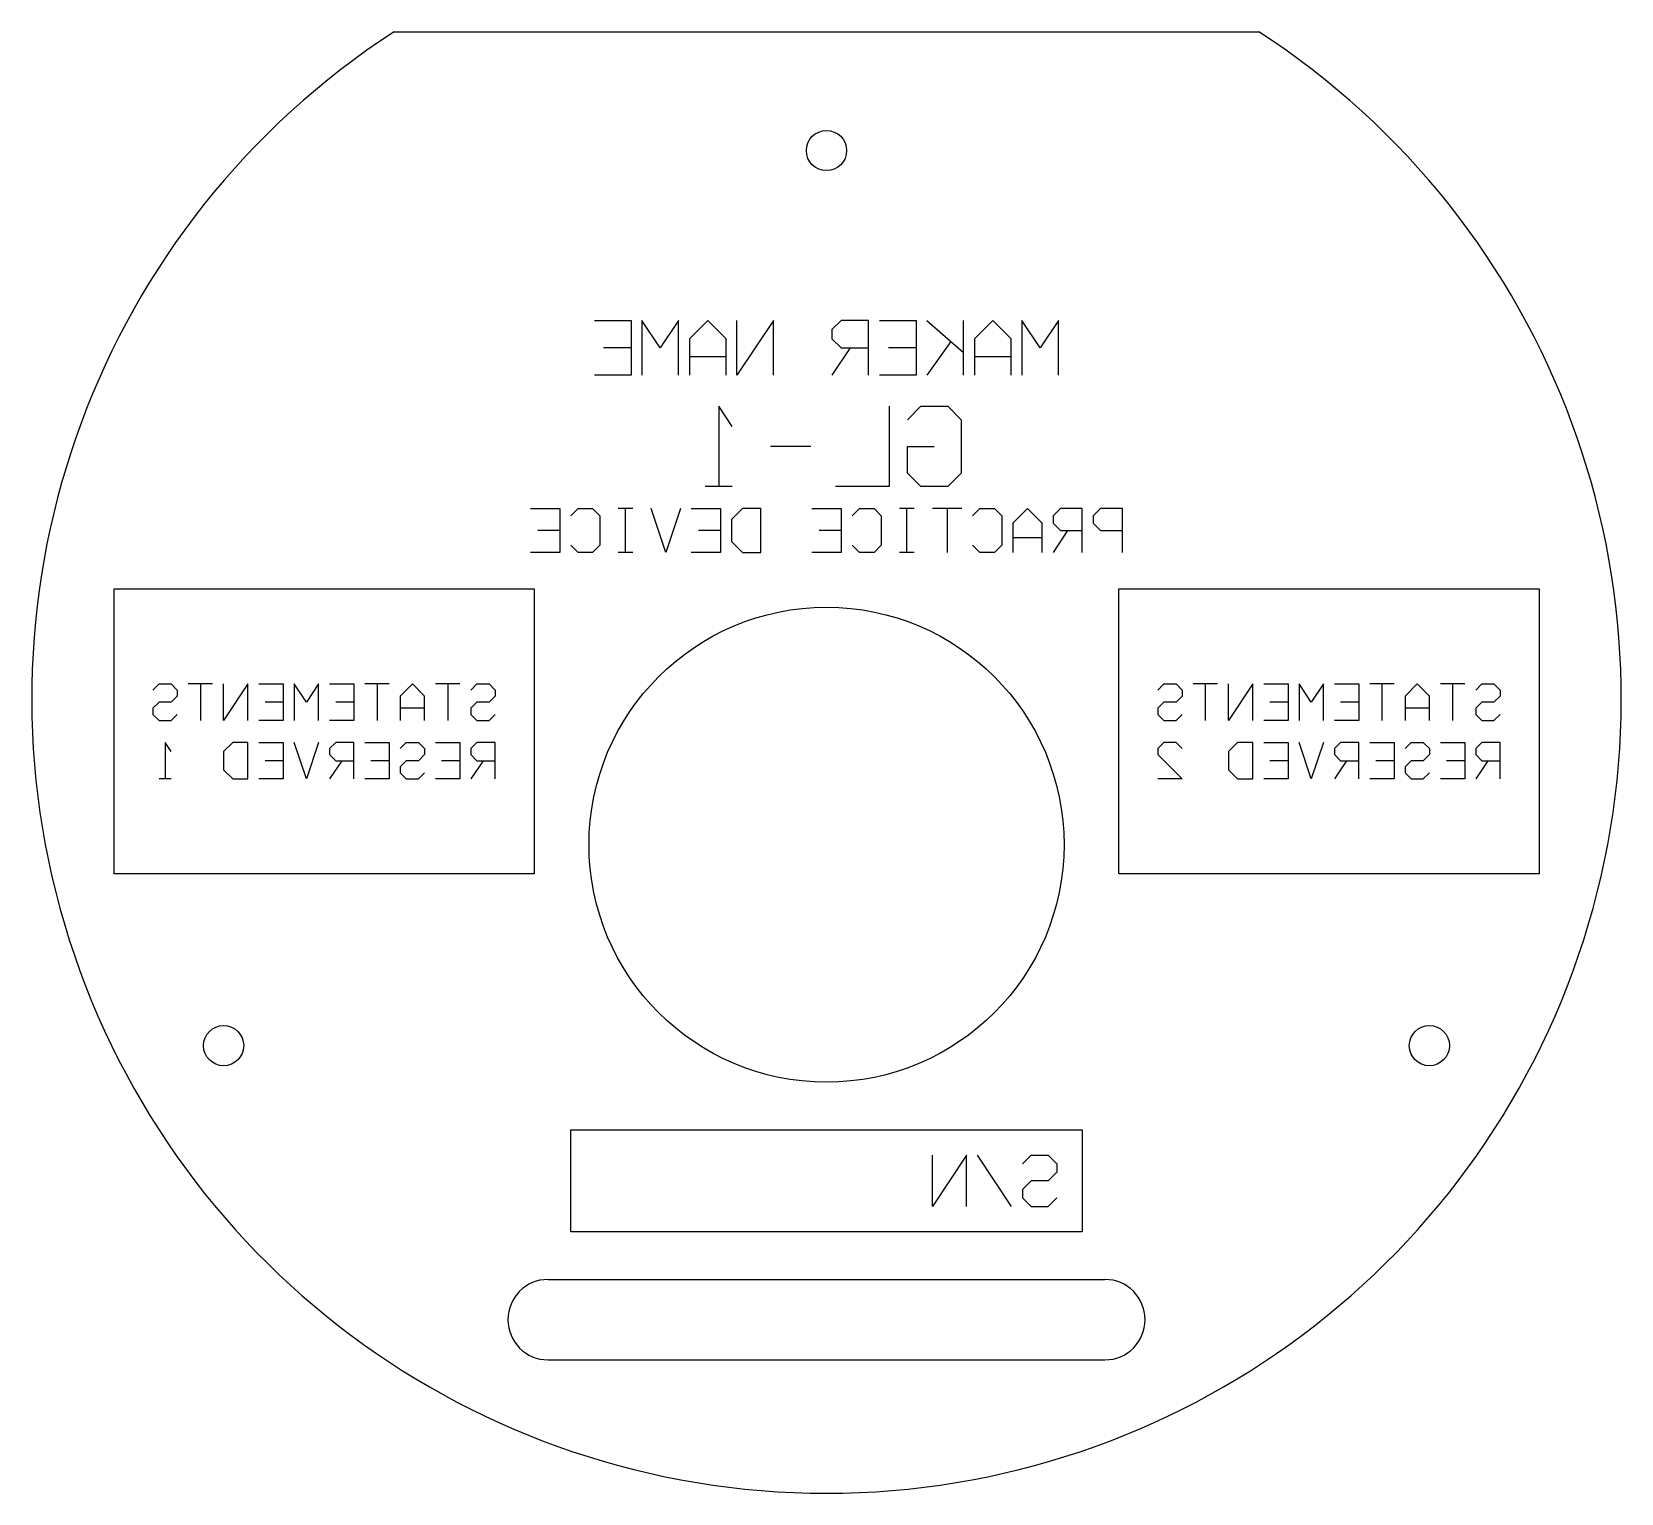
# Model space of a CAD drawing. Header units: millimetres. Extents: x -21.8 to 21.8, y -21.8 to 18.3.
import ezdxf

# ---------------------------------------------------------------- set-up
doc = ezdxf.new("R2010")
doc.units = ezdxf.units.MM
for name, color, linetype in [('DRILL_NPTH_D1p10', 2, 'Continuous'), ('LEGEND_BOTTOM_OUTER_FACE_LINE_0p15_MIRRORED_AS_SEEN_FROM_TOP', 5, 'Continuous'), ('LEGEND_BOTTOM_OUTER_FACE_LINE_0p20_MIRRORED_AS_SEEN_FROM_TOP', 5, 'Continuous'), ('LEGEND_BOTTOM_OUTER_FACE_LINE_0p25_MIRRORED_AS_SEEN_FROM_TOP', 5, 'Continuous'), ('OUTLINE_ROUT', 1, 'Continuous'), ('ROUT_OPENING_D13p0', 4, 'Continuous'), ('ROUT_SLOT_17p44x2p2', 3, 'Continuous')]:
    doc.layers.add(name, color=color, linetype=linetype)

msp = doc.modelspace()

# ---------------------------------------------------------------- linework, layer by layer
at = {"layer": 'DRILL_NPTH_D1p10'}
for centre in [(0, 15), (-16.5, -9.5), (16.5, -9.5)]:
    msp.add_circle(centre, 0.55, dxfattribs=at)
at = {"layer": 'LEGEND_BOTTOM_OUTER_FACE_LINE_0p15_MIRRORED_AS_SEEN_FROM_TOP'}
for points in [[(-6.35, 10.35), (-5.35, 10.35), (-5.35, 8.85), (-6.35, 8.85)], [(-4.05, 8.85), (-4.05, 10.35), (-4.55, 9.6), (-5.05, 10.35), (-5.05, 8.85)], [(-2.75, 8.85), (-2.75, 9.85), (-3.25, 10.35), (-3.75, 9.85), (-3.75, 8.85)], [(-1.45, 8.85), (-1.45, 10.35), (-2.45, 8.85), (-2.45, 10.35)], [(1.15, 8.85), (1.15, 10.35), (0.4, 10.35), (0.15, 10.1), (0.15, 9.85), (0.4, 9.6), (1.15, 9.6)], [(1.45, 10.35), (2.45, 10.35), (2.45, 8.85), (1.45, 8.85)], [(2.75, 10.35), (3.75, 9.475)], [(3.75, 8.85), (3.75, 10.35)], [(5.05, 8.85), (5.05, 9.85), (4.55, 10.35), (4.05, 9.85), (4.05, 8.85)], [(6.35, 8.85), (6.35, 10.35), (5.85, 9.6), (5.35, 10.35), (5.35, 8.85)], [(-5.35, 9.6), (-6.1, 9.6)], [(0.65, 9.6), (0.15, 8.85)], [(2.45, 9.6), (1.7, 9.6)], [(3.4, 9.775), (2.75, 8.85)], [(-2.75, 9.35), (-3.75, 9.35)], [(5.05, 9.35), (4.05, 9.35)], [(-8.1, 5.2), (-7.3, 5.2), (-7.3, 4), (-8.1, 4)], [(-7, 5), (-6.8, 5.2), (-6.4, 5.2), (-6.2, 5), (-6.2, 4.2), (-6.4, 4), (-6.8, 4), (-7, 4.2)], [(-5.3, 5.2), (-5.7, 5.2)], [(-5.5, 4), (-5.5, 5.2)], [(-4, 5.2), (-4.4, 4), (-4.8, 5.2)], [(-3.7, 5.2), (-2.9, 5.2), (-2.9, 4), (-3.7, 4)], [(-1.8, 4), (-1.8, 5.2), (-2.3, 5.2), (-2.6, 4.9), (-2.6, 4.3), (-2.3, 4), (-1.8, 4)], [(-0.4, 5.2), (0.4, 5.2), (0.4, 4), (-0.4, 4)], [(0.7, 5), (0.9, 5.2), (1.3, 5.2), (1.5, 5), (1.5, 4.2), (1.3, 4), (0.9, 4), (0.7, 4.2)], [(2.4, 5.2), (2, 5.2)], [(2.2, 4), (2.2, 5.2)], [(3.7, 5.2), (2.9, 5.2)], [(3.3, 5.2), (3.3, 4)], [(4, 5), (4.2, 5.2), (4.6, 5.2), (4.8, 5), (4.8, 4.2), (4.6, 4), (4.2, 4), (4, 4.2)], [(5.9, 4), (5.9, 4.8), (5.5, 5.2), (5.1, 4.8), (5.1, 4)], [(7, 4), (7, 5.2), (6.4, 5.2), (6.2, 5), (6.2, 4.8), (6.4, 4.6), (7, 4.6)], [(8.1, 4), (8.1, 5.2), (7.5, 5.2), (7.3, 5), (7.3, 4.8), (7.5, 4.6), (8.1, 4.6)], [(-7.3, 4.6), (-7.9, 4.6)], [(-2.9, 4.6), (-3.5, 4.6)], [(0.4, 4.6), (-0.2, 4.6)], [(5.9, 4.4), (5.1, 4.4)], [(6.6, 4.6), (6.2, 4)], [(-5.3, 4), (-5.7, 4)], [(2.4, 4), (2, 4)], [(-18.433, 0.233), (-18.267, 0.4), (-17.933, 0.4), (-17.767, 0.233), (-17.767, 0.067), (-17.933, -0.1), (-18.267, -0.1), (-18.433, -0.267), (-18.433, -0.433), (-18.267, -0.6), (-17.933, -0.6), (-17.767, -0.433)], [(-16.8, 0.4), (-17.467, 0.4)], [(-17.133, 0.4), (-17.133, -0.6)], [(-15.833, -0.6), (-15.833, 0.4), (-16.5, -0.6), (-16.5, 0.4)], [(-15.533, 0.4), (-14.867, 0.4), (-14.867, -0.6), (-15.533, -0.6)], [(-13.9, -0.6), (-13.9, 0.4), (-14.233, -0.1), (-14.567, 0.4), (-14.567, -0.6)], [(-13.6, 0.4), (-12.933, 0.4), (-12.933, -0.6), (-13.6, -0.6)], [(-11.967, 0.4), (-12.633, 0.4)], [(-12.3, 0.4), (-12.3, -0.6)], [(-11, -0.6), (-11, 0.067), (-11.333, 0.4), (-11.667, 0.067), (-11.667, -0.6)], [(-10.033, 0.4), (-10.7, 0.4)], [(-10.367, 0.4), (-10.367, -0.6)], [(-9.733, 0.233), (-9.567, 0.4), (-9.233, 0.4), (-9.067, 0.233), (-9.067, 0.067), (-9.233, -0.1), (-9.567, -0.1), (-9.733, -0.267), (-9.733, -0.433), (-9.567, -0.6), (-9.233, -0.6), (-9.067, -0.433)], [(9.067, 0.233), (9.233, 0.4), (9.567, 0.4), (9.733, 0.233), (9.733, 0.067), (9.567, -0.1), (9.233, -0.1), (9.067, -0.267), (9.067, -0.433), (9.233, -0.6), (9.567, -0.6), (9.733, -0.433)], [(10.7, 0.4), (10.033, 0.4)], [(10.367, 0.4), (10.367, -0.6)], [(11.667, -0.6), (11.667, 0.4), (11, -0.6), (11, 0.4)], [(11.967, 0.4), (12.633, 0.4), (12.633, -0.6), (11.967, -0.6)], [(13.6, -0.6), (13.6, 0.4), (13.267, -0.1), (12.933, 0.4), (12.933, -0.6)], [(13.9, 0.4), (14.567, 0.4), (14.567, -0.6), (13.9, -0.6)], [(15.533, 0.4), (14.867, 0.4)], [(15.2, 0.4), (15.2, -0.6)], [(16.5, -0.6), (16.5, 0.067), (16.167, 0.4), (15.833, 0.067), (15.833, -0.6)], [(17.467, 0.4), (16.8, 0.4)], [(17.133, 0.4), (17.133, -0.6)], [(17.767, 0.233), (17.933, 0.4), (18.267, 0.4), (18.433, 0.233), (18.433, 0.067), (18.267, -0.1), (17.933, -0.1), (17.767, -0.267), (17.767, -0.433), (17.933, -0.6), (18.267, -0.6), (18.433, -0.433)], [(-14.867, -0.1), (-15.367, -0.1)], [(-12.933, -0.1), (-13.433, -0.1)], [(-11, -0.267), (-11.667, -0.267)], [(12.633, -0.1), (12.133, -0.1)], [(14.567, -0.1), (14.067, -0.1)], [(16.5, -0.267), (15.833, -0.267)], [(-17.933, -1.45), (-18.1, -1.2), (-18.1, -2.2)], [(-15.833, -2.2), (-15.833, -1.2), (-16.25, -1.2), (-16.5, -1.45), (-16.5, -1.95), (-16.25, -2.2), (-15.833, -2.2)], [(-15.533, -1.2), (-14.867, -1.2), (-14.867, -2.2), (-15.533, -2.2)], [(-13.9, -1.2), (-14.233, -2.2), (-14.567, -1.2)], [(-12.933, -2.2), (-12.933, -1.2), (-13.433, -1.2), (-13.6, -1.367), (-13.6, -1.533), (-13.433, -1.7), (-12.933, -1.7)], [(-12.633, -1.2), (-11.967, -1.2), (-11.967, -2.2), (-12.633, -2.2)], [(-11.667, -1.367), (-11.5, -1.2), (-11.167, -1.2), (-11, -1.367), (-11, -1.533), (-11.167, -1.7), (-11.5, -1.7), (-11.667, -1.867), (-11.667, -2.033), (-11.5, -2.2), (-11.167, -2.2), (-11, -2.033)], [(-10.7, -1.2), (-10.033, -1.2), (-10.033, -2.2), (-10.7, -2.2)], [(-9.067, -2.2), (-9.067, -1.2), (-9.567, -1.2), (-9.733, -1.367), (-9.733, -1.533), (-9.567, -1.7), (-9.067, -1.7)], [(9.733, -1.367), (9.567, -1.2), (9.233, -1.2), (9.067, -1.367), (9.067, -1.533), (9.733, -2.2), (9.067, -2.2)], [(11.667, -2.2), (11.667, -1.2), (11.25, -1.2), (11, -1.45), (11, -1.95), (11.25, -2.2), (11.667, -2.2)], [(11.967, -1.2), (12.633, -1.2), (12.633, -2.2), (11.967, -2.2)], [(13.6, -1.2), (13.267, -2.2), (12.933, -1.2)], [(14.567, -2.2), (14.567, -1.2), (14.067, -1.2), (13.9, -1.367), (13.9, -1.533), (14.067, -1.7), (14.567, -1.7)], [(14.867, -1.2), (15.533, -1.2), (15.533, -2.2), (14.867, -2.2)], [(15.833, -1.367), (16, -1.2), (16.333, -1.2), (16.5, -1.367), (16.5, -1.533), (16.333, -1.7), (16, -1.7), (15.833, -1.867), (15.833, -2.033), (16, -2.2), (16.333, -2.2), (16.5, -2.033)], [(16.8, -1.2), (17.467, -1.2), (17.467, -2.2), (16.8, -2.2)], [(18.433, -2.2), (18.433, -1.2), (17.933, -1.2), (17.767, -1.367), (17.767, -1.533), (17.933, -1.7), (18.433, -1.7)], [(-14.867, -1.7), (-15.367, -1.7)], [(-13.267, -1.7), (-13.6, -2.2)], [(-11.967, -1.7), (-12.467, -1.7)], [(-10.033, -1.7), (-10.533, -1.7)], [(-9.4, -1.7), (-9.733, -2.2)], [(12.633, -1.7), (12.133, -1.7)], [(14.233, -1.7), (13.9, -2.2)], [(15.533, -1.7), (15.033, -1.7)], [(17.467, -1.7), (16.967, -1.7)], [(18.1, -1.7), (17.767, -2.2)], [(-17.933, -2.2), (-18.267, -2.2)], [(3.833, -13.9), (3.833, -12.5), (2.9, -13.9), (2.9, -12.5)], [(5.067, -13.9), (4.133, -12.5)], [(5.367, -12.733), (5.6, -12.5), (6.067, -12.5), (6.3, -12.733), (6.3, -12.967), (6.067, -13.2), (5.6, -13.2), (5.367, -13.433), (5.367, -13.667), (5.6, -13.9), (6.067, -13.9), (6.3, -13.667)]]:
    msp.add_lwpolyline(points, dxfattribs=at)
at = {"layer": 'LEGEND_BOTTOM_OUTER_FACE_LINE_0p20_MIRRORED_AS_SEEN_FROM_TOP'}
for points in [[(-8, -4.8), (-19.5, -4.8), (-19.5, 3), (-8, 3), (-8, -4.8)], [(19.5, -4.8), (8, -4.8), (8, 3), (19.5, 3), (19.5, -4.8)], [(7, -14.6), (-7, -14.6), (-7, -11.8), (7, -11.8), (7, -14.6)]]:
    msp.add_lwpolyline(points, dxfattribs=at)
at = {"layer": 'LEGEND_BOTTOM_OUTER_FACE_LINE_0p25_MIRRORED_AS_SEEN_FROM_TOP'}
for points in [[(-2.583, 7.45), (-2.95, 8), (-2.95, 5.8)], [(1.717, 8), (1.717, 5.8), (0.25, 5.8)], [(2.217, 7.633), (2.583, 8), (3.317, 8), (3.683, 7.633), (3.683, 6.167), (3.317, 5.8), (2.583, 5.8), (2.217, 6.167), (2.217, 6.9), (2.95, 6.9)], [(-0.433, 6.9), (-1.533, 6.9)], [(-2.583, 5.8), (-3.317, 5.8)]]:
    msp.add_lwpolyline(points, dxfattribs=at)
at = {"layer": 'OUTLINE_ROUT'}
msp.add_line((-11.832, 18.25), (11.832, 18.25), dxfattribs=at)
msp.add_arc((0, 0), 21.75, 122.9569, 57.0431, dxfattribs=at)
at = {"layer": 'ROUT_OPENING_D13p0'}
msp.add_circle((0, -4), 6.5, dxfattribs=at)
at = {"layer": 'ROUT_SLOT_17p44x2p2'}
for p, q in [((-7.62, -15.9), (7.62, -15.9)), ((-7.62, -18.1), (7.62, -18.1))]:
    msp.add_line(p, q, dxfattribs=at)
for centre, start, end in [((-7.62, -17), 90, -90), ((7.62, -17), -90, 90)]:
    msp.add_arc(centre, 1.1, start, end, dxfattribs=at)

doc.saveas('drawing.dxf')
